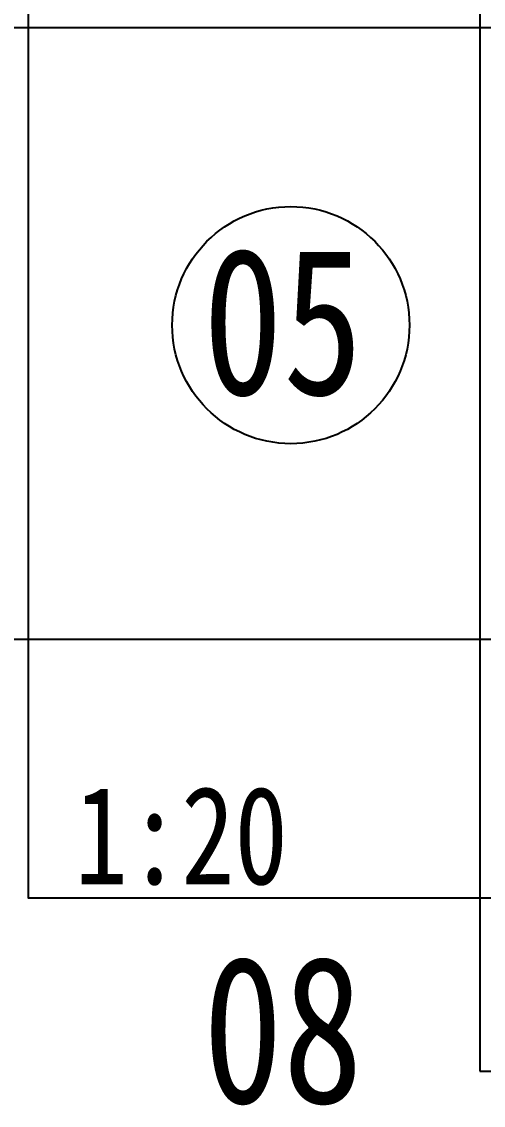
# Model space of a CAD drawing. Extents: x 169490 to 7584583, y -2399407 to 1374371.
# Drawn here: x 3722492 to 3754212, y 629227 to 703696 of the extents above; entities that cross this region are included whole.
import ezdxf

# ---------------------------------------------------------------- set-up
doc = ezdxf.new("R2010")
doc.units = 0
doc.header["$LTSCALE"] = 100
doc.layers.add('TEXT', color=7, linetype='CONTINUOUS')
doc.layers.add('图框', color=140, linetype='CONTINUOUS')
doc.styles.add('黑体', font='simhei.ttf', dxfattribs={"width": 0.7})

msp = doc.modelspace()

# ---------------------------------------------------------------- linework, layer by layer
at = {"layer": 'TEXT', "color": 2}
for points in [[(3753966.7, 703273), (3722966.7, 703273), (3722966.7, 721081.4), (3753966.7, 721081.4)], [(3753966.7, 643464.7), (3722966.7, 643464.7), (3722966.7, 661273), (3753966.7, 661273)]]:
    msp.add_lwpolyline(points, close=True, dxfattribs=at)
at = {"layer": 'TEXT', "color": 1}
msp.add_circle((3740986.1, 682844.4), 8148.1, dxfattribs=at)
at = {"layer": '图框'}
for points in [[(3663566.7, 661273), (3722966.7, 661273), (3722966.7, 703273), (3663566.7, 703273)], [(3753966.7, 661273), (3813366.7, 661273), (3813366.7, 703273), (3753966.7, 703273)], [(3753966.7, 631584.7), (3770786.7, 631584.7), (3770786.7, 643464.7), (3753966.7, 643464.7)]]:
    msp.add_lwpolyline(points, close=True, dxfattribs=at)

# ---------------------------------------------------------------- texts
at = {"layer": 'TEXT', "color": 1, "style": '黑体', "width": 0.8}
for s, p in [('05', (3734945, 678064)), ('08', (3734945, 629391.7))]:
    msp.add_text(s, height=10094.18, dxfattribs=at).set_placement(p)
at = {"layer": 'TEXT', "color": 2, "style": '黑体', "width": 0.8}
msp.add_text('1:20', height=6729.45, dxfattribs=at).set_placement((3726129.8, 644421.4))

doc.saveas('drawing.dxf')
